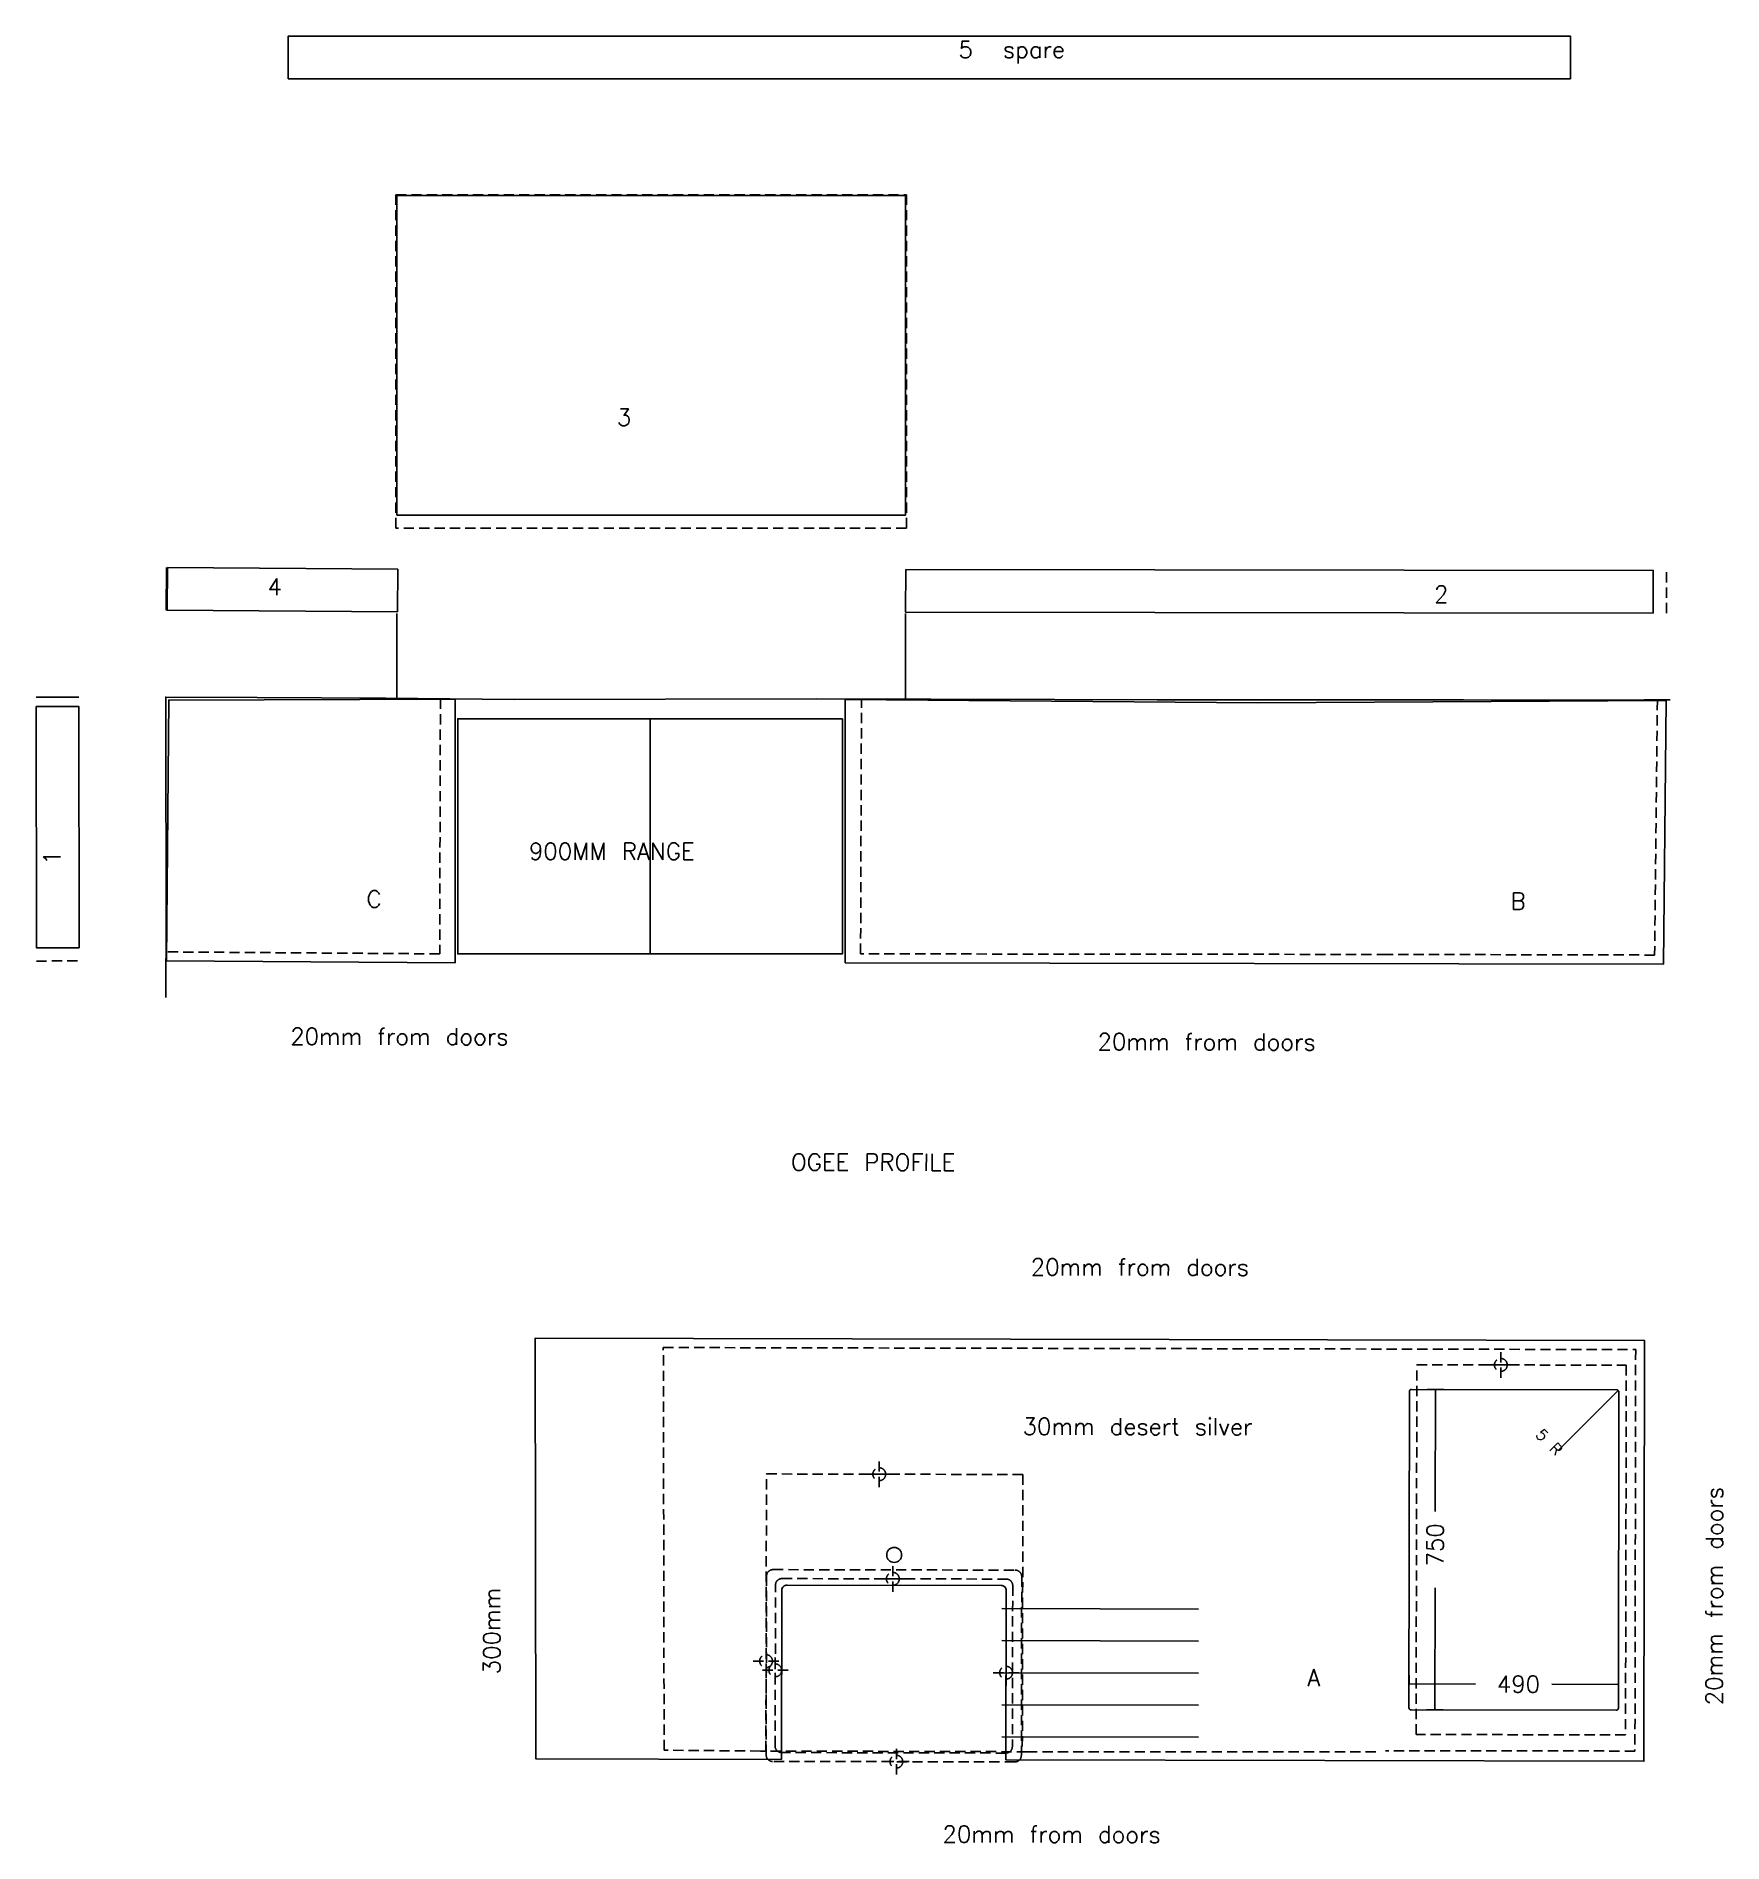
# Model space of a CAD drawing. Extents: x -1469 to 2477, y -282 to 3945.
import ezdxf

# ---------------------------------------------------------------- set-up
doc = ezdxf.new("R2010")
doc.units = 0
doc.header["$MEASUREMENT"] = 0
doc.header["$PDMODE"] = 34
doc.header["$PDSIZE"] = 30
doc.linetypes.add('dashedx2', pattern=[36, 24, -12])
for name, color, linetype in [('adornment_dimensions', 250, 'Continuous'), ('CABINETS', 18, 'dashedx2'), ('DRAINER_GROOVES', 6, 'Continuous'), ('DRILL_HOLE', 160, 'Continuous'), ('FLAT_POLISH', 4, 'Continuous'), ('PRIMARY', 1, 'Continuous'), ('REFERENCE_KEEP', 8, 'Continuous'), ('SAWN', 5, 'Continuous'), ('SECONDARY_EDGE', 30, 'Continuous'), ('SITE_JOINT', 202, 'Continuous'), ('SPLASH', 5, 'Continuous'), ('TEXT', 250, 'Continuous'), ('WALLS', 81, 'Continuous')]:
    doc.layers.add(name, color=color, linetype=linetype)
doc.styles.get("Standard").update_dxf_attribs({"font": 'txt.shx'})
doc.dimstyles.new('DimensionStyle_26-25', dxfattribs={"dimtxt": 26.25, "dimasz": 0.18, "dimexe": 0.18, "dimexo": 0.0625, "dimgap": 0.09, "dimtad": 1, "dimdec": 0, "dimzin": 0, "dimdsep": 46, "dimtxsty": 'Standard', "dimcen": 0.09, "dimse1": 1, "dimse2": 1, "dimadec": 0, "dimazin": 0, "dimtfac": 1, "dimtdec": 4, "dimtofl": 0, "dimtmove": 0, "dimatfit": 3, "dimfxl": 1, "dimtolj": 1, "dimtzin": 0, "dimarcsym": 0})

# ---------------------------------------------------------------- blocks, each defined once
blk = doc.blocks.new('*D0')
at = {"color": 0, "linetype": 'ByBlock'}
for p, q in [((2232.6, 776.9), (2091.1, 635.9)), ((2091.1, 635.9), (2090.9, 635.9))]:
    blk.add_line(p, q, dxfattribs=at)
at = {"color": 0}
blk.add_solid([(2232.8, 777), (2232.6, 776.9), (2232.7, 776.9)], dxfattribs=at)
at = {"color": 0, "insert": (2071.1, 655.8), "char_height": 26.25, "attachment_point": 5, "rotation": 314.8991}
blk.add_mtext('\\A1;5 R', dxfattribs=at)

msp = doc.modelspace()

# ---------------------------------------------------------------- linework, layer by layer
at = {"layer": 'adornment_dimensions', "linetype": 'Continuous'}
for p, q in [((1785.2, 779.3), (1824.5, 779.2)), ((1804.9, 779.3), (1804.4, 493.3)), ((1803.5, 29.3), (1804, 315.2)), ((1743, 70.3), (1743.1, 109.7)), ((1743, 90), (1899, 89.7)), ((2233, 89.1), (2077.1, 89.4)), ((2233, 69.4), (2233.1, 108.8)), ((1783.8, 29.3), (1823.2, 29.2))]:
    msp.add_line(p, q, dxfattribs=at)
at = {"layer": 'CABINETS', "linetype": 'dashedx2'}
for points in [[(-627, 2794.4), (-627, 3574.4), (567.1, 3574.4), (567.1, 2794.4), (-627, 2794.4)], [(2249.6, -29), (1759.6, -28.2), (1761.5, 836.8), (2251.5, 836), (2249.6, -29)]]:
    msp.add_lwpolyline(points, close=True, dxfattribs=at)
for points in [[(2345.3, 2595.3), (2345.5, 2695.3)], [(-523, 2395.2), (-524.7, 1798.2), (-1164.9, 1802.8)], [(2324.1, 2392.3), (2317.8, 1795.5), (1691.5, 1796.9), (460, 1798.2), (462.1, 2394.4)], [(-1468.3, 1781.5), (-1368.3, 1781.6)], [(1665.4, -68.6), (849.4, -68.5), (225.6, -66.8), (0.4, -65), (-1.5, 877.2), (2273.4, 872.4), (2271.7, -66.8), (1688.1, -66.4)], [(238.5, -66.9), (239.8, 581.4), (839.8, 580.1), (838.4, -68.4)]]:
    msp.add_lwpolyline(points, dxfattribs=at)
for points in [[(239.1, -76.1), (240, 342.7, -0.414214), (255, 357.6), (822, 356.4, -0.414214), (837, 341.4), (836.1, -77.3, -0.414214), (821.1, -92.3), (254.1, -91.1, -0.414214), (239.1, -76.1)], [(260.1, -55.4), (260.9, 321.6, -0.414214), (276, 336.6), (801, 335.5, -0.414214), (815.9, 320.4), (815.1, -56.6, -0.414214), (800.1, -71.5), (275.1, -70.4, -0.414214), (260.1, -55.4)]]:
    msp.add_lwpolyline(points, format="xyb", close=True, dxfattribs=at)
at = {"layer": 'CABINETS'}
for p in [(1958, 836.5), (503.7, 580.8), (535.5, 336), (238.9, 143.6), (260.5, 122), (800.5, 116.4), (543.7, -91.7)]:
    msp.add_point(p, dxfattribs=at)
at = {"layer": 'DRAINER_GROOVES', "linetype": 'Continuous'}
for points in [[(790.8, 266.4), (1250.8, 265.4)], [(790.7, 191.4), (1250.7, 190.4)], [(790.5, 116.4), (1250.5, 115.4)], [(790.3, 41.4), (1250.3, 40.4)], [(790.2, -33.6), (1250.2, -34.6)]]:
    msp.add_lwpolyline(points, dxfattribs=at)
at = {"layer": 'DRILL_HOLE', "linetype": 'Continuous'}
msp.add_circle((538.6, 392), 17.5, dxfattribs=at)
at = {"layer": 'FLAT_POLISH', "linetype": 'Continuous'}
for points in [[(-879.2, 3845.3), (-879.2, 3945.3), (2120.8, 3945.3), (2120.8, 3845.3)], [(-625, 2924.4), (-625, 3572.4), (565.1, 3572.4), (565.1, 2924.4)], [(-1161.6, 2702.1), (-622.9, 2698.4)], [(565.5, 2697.6), (2314.5, 2695.3), (2314.3, 2595.3)], [(-1368.3, 1812.6), (-1468.3, 1812.5), (-1468.8, 2376.6)], [(-488.4, 2393.9), (-488.4, 1776.9)], [(423.6, 1777.2), (423.6, 2393.5)]]:
    msp.add_lwpolyline(points, dxfattribs=at)
at = {"layer": 'PRIMARY', "linetype": 'Continuous'}
for points in [[(2345, 2391.3), (2338.6, 1774.5), (423.6, 1777.2)], [(-488.4, 1776.9), (-1164.1, 1781.7)], [(275.1, -86.6), (-299.6, -85.4), (-301.5, 898.8), (2294.4, 893.4), (2292.7, -90.9), (800.1, -87.7)]]:
    msp.add_lwpolyline(points, dxfattribs=at)
at = {"layer": 'REFERENCE_KEEP', "linetype": 'Continuous'}
for points in [[(-625, 2594.4), (-625, 2395.2)], [(565.1, 2594.4), (565.1, 2394.4)], [(-32.4, 2348.2), (-32.4, 1798.2)]]:
    msp.add_lwpolyline(points, dxfattribs=at)
msp.add_lwpolyline([(417.6, 2348.2), (417.6, 1798.2), (-482.4, 1798.2), (-482.4, 2348.2), (417.6, 2348.2)], close=True, dxfattribs=at)
at = {"layer": 'SAWN', "linetype": 'Continuous'}
for points in [[(565.1, 2824.4), (-625, 2824.4)], [(-1164.1, 1781.7), (-1158.6, 2391.9), (-488.4, 2393.9)], [(423.6, 2393.5), (1389.2, 2385.3), (2345, 2391.3)]]:
    msp.add_lwpolyline(points, dxfattribs=at)
msp.add_lwpolyline([(1742.9, 34.4), (1744.2, 774.4, -0.414214), (1749.2, 779.4), (2229.2, 778.5, -0.414214), (2234.2, 773.5), (2232.9, 33.5, -0.414214), (2227.9, 28.5), (1747.9, 29.4, -0.414214), (1742.9, 34.4)], format="xyb", close=True, dxfattribs=at)
at = {"layer": 'SECONDARY_EDGE', "linetype": 'Continuous'}
msp.add_lwpolyline([(800.1, -87.7), (800.9, 308.5, 0.414214), (788.9, 320.5), (287.9, 321.6, 0.414214), (275.9, 309.6), (275.1, -86.6)], format="xyb", dxfattribs=at)
at = {"layer": 'SITE_JOINT', "linetype": 'Continuous'}
for points in [[(-625, 2824.4), (-625, 2924.4)], [(565.1, 2924.4), (565.1, 2824.4)], [(-622.9, 2698.4), (-623.6, 2598.4)], [(565.4, 2597.6), (565.5, 2697.6)]]:
    msp.add_lwpolyline(points, dxfattribs=at)
at = {"layer": 'SPLASH', "linetype": 'Continuous'}
for points in [[(2120.8, 3845.3), (-879.2, 3845.3)], [(-623.6, 2598.4), (-1162.3, 2602.1), (-1161.6, 2702.1)], [(2314.3, 2595.3), (565.4, 2597.6)], [(-1468.8, 2376.6), (-1368.8, 2376.7), (-1368.3, 1812.6)]]:
    msp.add_lwpolyline(points, dxfattribs=at)
at = {"layer": 'WALLS', "linetype": 'Continuous'}
for points in [[(-1164.3, 2602.1), (-1163.6, 2702.1)], [(-1468.9, 2398.6), (-1368.9, 2398.7)], [(-1165.7, 1695.9), (-1164.4, 1879.9), (-1164.8, 1997), (-1165.3, 2212.4), (-1165.7, 2398.9), (-951.5, 2397.7), (-651, 2396.2), (-350.2, 2393.7), (357.1, 2394.6), (624, 2394.2), (913.5, 2393.4), (1153.7, 2392.7), (1389.2, 2392.3), (1624.1, 2392.8), (1870.4, 2392.6), (2114.8, 2391.9), (2293.2, 2392.4), (2354.2, 2392.3)]]:
    msp.add_lwpolyline(points, dxfattribs=at)

# ---------------------------------------------------------------- texts
at = {"layer": 'adornment_dimensions', "linetype": 'Continuous'}
for s, rotation, p in [('750', 89.8991, (1823.8, 364.9)), ('490', 359.8991, (1948.6, 69.9))]:
    msp.add_text(s, height=39.37, rotation=rotation, dxfattribs=at).set_placement(p)
at = {"layer": 'TEXT', "linetype": 'Continuous'}
for s, height, p in [('5  spare', 39.37, (689, 3894.2)), ('3', 39.4, (-110.3, 3033.8)), ('4', 39.4, (-927.3, 2637.2)), ('2', 39.4, (1801.6, 2619.8)), ('900MM RANGE', 39.375, (-315.9, 2018.4))]:
    msp.add_text(s, height=height, dxfattribs=at).set_placement(p)
for s, height, rotation, p in [('1', 39.4, 90, (-1411.9, 2006.4)), ('C', 39.4, 359.8991, (-696, 1906.8)), ('B', 39.4, 359.8991, (1980.7, 1902)), ('20mm from doors', 39.375, 359.8991, (-874.4, 1585.7)), ('20mm from doors', 39.375, 359.8991, (1014.2, 1573.2)), ('OGEE PROFILE', 39.375, 359.8991, (296.9, 1291.3)), ('20mm from doors', 39.375, 359.8991, (858, 1046.1)), ('30mm desert silver', 39.375, 359.8991, (839.1, 673.1)), ('20mm from doors', 39.375, 89.8991, (2476.5, 40.2)), ('300mm', 39.37, 89.8991, (-383.3, 112.7)), ('A', 39.4, 359.8991, (1505.3, 85.2)), ('20mm from doors', 39.375, 359.8991, (651.5, -280.8))]:
    msp.add_text(s, height=height, rotation=rotation, dxfattribs=at).set_placement(p)

# ---------------------------------------------------------------- dimensions: what is measured, and where the dimension line sits
at = {"layer": 'adornment_dimensions', "linetype": 'Continuous'}
dim = msp.add_radius_dim(center=(2091.1, 635.9), mpoint=(2232.8, 777), text='5 R', dimstyle='DimensionStyle_26-25', override={"dimtad": 0, "dimjust": 0}, dxfattribs=at)
dim.commit()
dim.dimension.update_dxf_attribs({"geometry": '*D0', "text_midpoint": (2091.1, 635.9), "dimtype": 132, "text_rotation": 134.8991})

doc.saveas('drawing.dxf')
